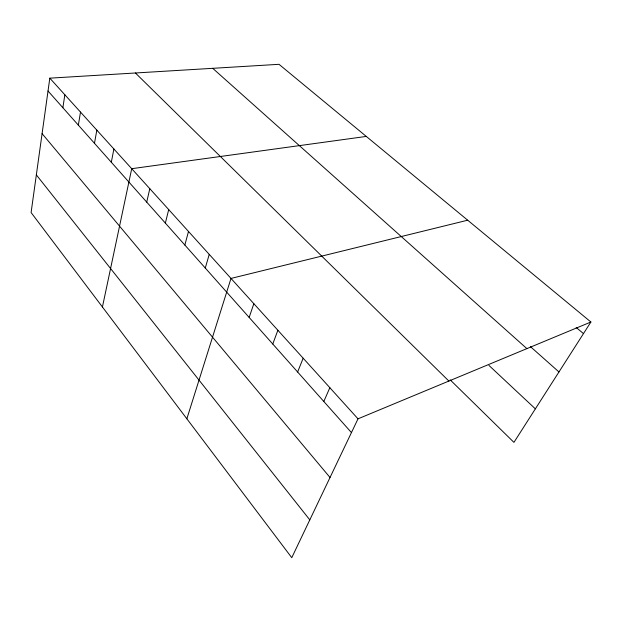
<?xml version="1.0" encoding="UTF-8"?>
<svg xmlns="http://www.w3.org/2000/svg" width="622" height="622" viewBox="0 0 622 622"><rect width="100%" height="100%" fill="white"/><g stroke="black" fill="none" stroke-linecap="round" stroke-linejoin="round"><path stroke-width="0.93" d="M49.814 78.162L31.1 212.561L291.765 557.685L358.008 418.831L590.9 322.009L279.014 64.315L49.814 78.162L358.008 418.831M62.876 107.723L64.844 94.769M78.349 125.139L80.502 112.084M94.474 143.293L96.838 130.138M111.307 162.249L113.896 148.992M102.428 306.996L131.716 168.694L366.288 136.42M146.722 202.111L149.801 188.684M165.359 223.096L168.71 209.583M184.858 245.045L188.497 231.462M205.276 268.035L209.241 254.382M186.857 418.785L230.995 278.431L467.69 220.204M249.158 317.438L253.846 303.692M272.778 344.02L277.871 330.251M297.627 372.003L303.171 358.21M323.813 401.485L329.847 387.7M590.9 322.009L513.935 442.374L450.188 379.863M576.182 327.467L583.483 333.61M530.395 346.594L558.96 371.956M212.716 68.319L526.881 348.623M488.962 365.433L535.371 408.856M135.409 72.992L448.882 381.053M48.026 91.006L351.446 432.585M42.094 133.629L330.025 477.494M36.348 174.883L309.803 519.875"/></g></svg>
